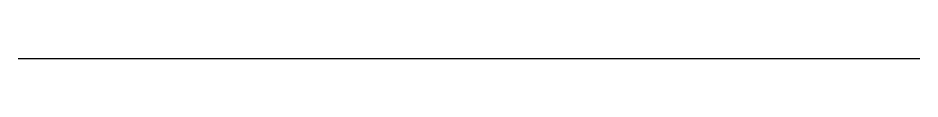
# Model space of a CAD drawing. Header units: metres. Extents: x -20 to -12, y -10 to -10.
import ezdxf

# ---------------------------------------------------------------- set-up
doc = ezdxf.new("R2010")
doc.units = ezdxf.units.M
doc.layers.add('VIGAS', color=7, linetype='Continuous')

msp = doc.modelspace()

# ---------------------------------------------------------------- linework, layer by layer
at = {"layer": 'VIGAS'}
msp.add_line((-20, -10), (-12, -10), dxfattribs=at)

doc.saveas('drawing.dxf')
